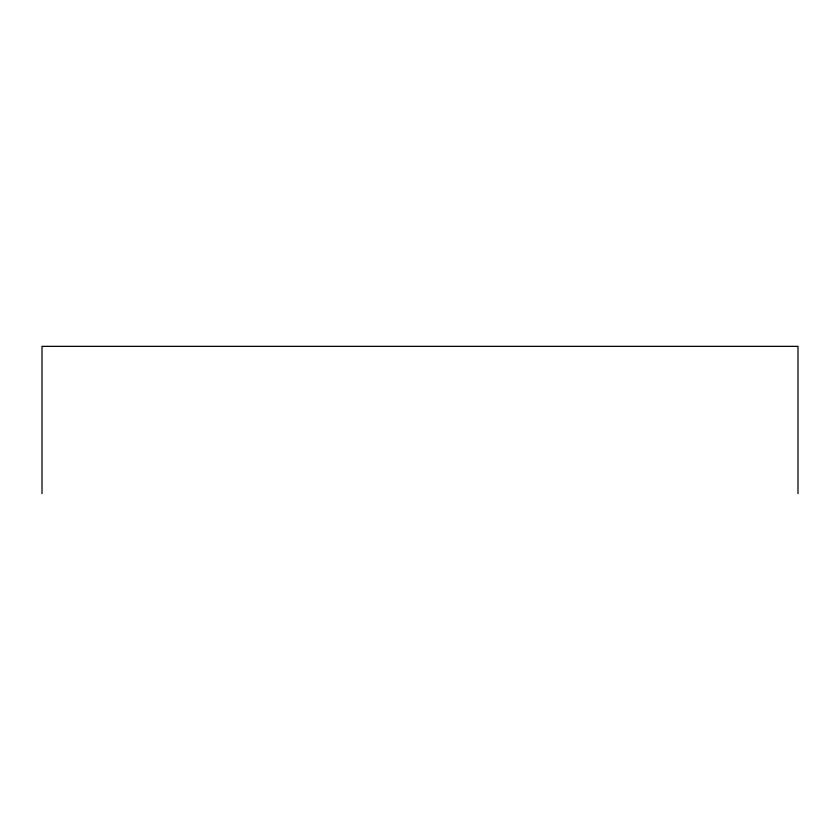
<?xml version="1.0" encoding="UTF-8"?>
<svg xmlns="http://www.w3.org/2000/svg" width="840" height="840" viewBox="0 0 840 840"><rect width="100%" height="100%" fill="white"/><g stroke="black" fill="none" stroke-linecap="round" stroke-linejoin="round"><path stroke-width="1.26" d="M798 493.647L798 346.353L42 346.353L42 493.647"/></g></svg>
